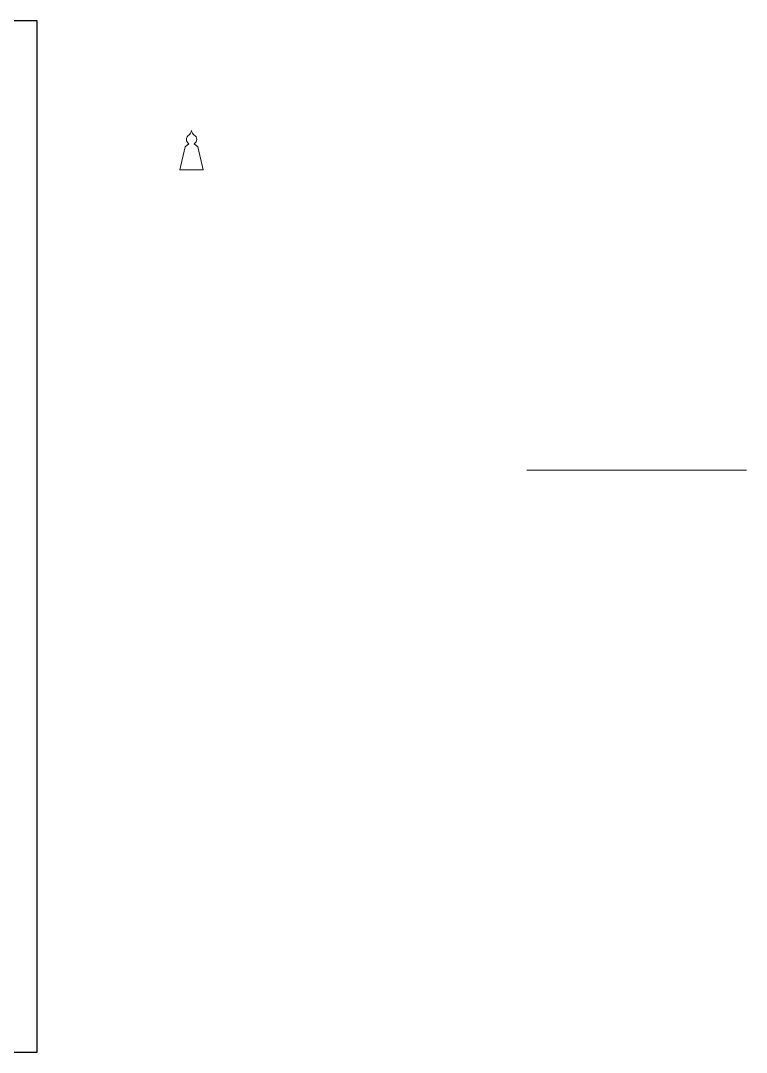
# Model space of a CAD drawing. Header units: millimetres. Extents: x 0 to 1313252738, y -131 to 560100888.
# Drawn here: x 1312769563 to 1312776951, y 559990708 to 560001204 of the extents above; entities that cross this region are included whole.
import ezdxf

# ---------------------------------------------------------------- set-up
doc = ezdxf.new("R2010")
doc.units = ezdxf.units.MM
doc.layers.add('015連窓', color=7, linetype='Continuous', lineweight=0)
doc.layers.add('01用紙枠', color=5, linetype='Continuous')

msp = doc.modelspace()

# ---------------------------------------------------------------- linework, layer by layer
at = {"layer": '015連窓'}
for p, q in [((1312771185.29, 559999686.16), (1312771238.312, 559999921.026)), ((1312771238.312, 559999921.026), (1312771275.034, 559999950.237)), ((1312771367.638, 559999921.026), (1312771330.916, 559999950.237)), ((1312771420.66, 559999686.16), (1312771367.638, 559999921.026)), ((1312771185.29, 559999686.16), (1312771420.66, 559999686.16)), ((1312774714.956, 559996630.368), (1312776950.662, 559996630.368))]:
    msp.add_line(p, q, dxfattribs=at)
for centre, radius, start, end in [((1312771221.318, 560000103.231), 83.499, 310.3878947, 347.9434744), ((1312771384.632, 560000103.231), 83.499, 192.0565256, 229.6121053), ((1312771302.975, 559999994.814), 52.61, 121.5822323, 237.9200295), ((1312771302.975, 559999994.814), 52.61, 302.0799705, 58.4177677)]:
    msp.add_arc(centre, radius, start, end, dxfattribs=at)
at = {"layer": '01用紙枠'}
msp.add_lwpolyline([(1312769727.655, 560001203.519), (1312769727.655, 559990708.173), (1312754885.751, 559990708.173), (1312754885.751, 560001203.519)], close=True, dxfattribs=at)
msp.add_lwpolyline([(1312769727.655, 560001203.519), (1312769727.655, 559990708.173), (1312754885.751, 559990708.173), (1312754885.751, 560001203.519)], close=True, dxfattribs=at)

doc.saveas('drawing.dxf')
